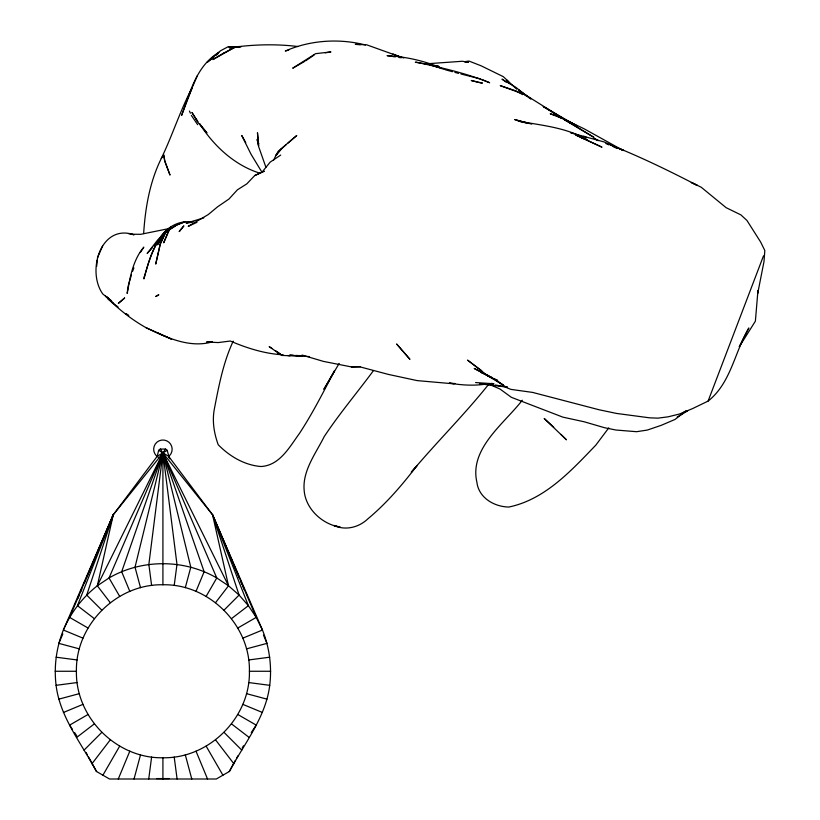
<?xml version="1.0" encoding="UTF-8"?>
<svg xmlns="http://www.w3.org/2000/svg" width="820" height="820" viewBox="0 0 820 820"><rect width="100%" height="100%" fill="white"/><g stroke="black" fill="none" stroke-linecap="round" stroke-linejoin="round"><path stroke-width="1.23" d="M757.947 290.598L755.384 321.153L739.404 346.573M757.875 290.772L757.741 293.304L763.984 261.641L764.824 250.53L760.642 242.023L746.948 220.467L740.88 214.881L726.11 207.665L701.233 187.247L691.27 182.46L697.297 185.402C669.028 170.755 640.287 156.763 610.674 145.017L623.507 150.439L604.043 141.922L570.597 132.809M157.194 456.32L158.66 450.344L168.633 456.32L212.564 514.765L262.451 630.026C269.483 647.503 272.004 666.619 269.729 685.325C265.741 717.592 244.165 743.494 229.508 771.384L216.326 779L109.501 779L96.309 771.384C81.662 743.494 60.075 717.592 56.088 685.325C53.823 666.619 56.334 647.503 63.376 630.026L113.262 514.765L157.194 456.32L167.167 450.344L169.566 458.687M76.414 671.262C75.44 625.024 116.676 583.789 162.913 584.762C209.151 583.789 250.387 625.024 249.413 671.262C250.387 717.5 209.151 758.736 162.913 757.762C116.676 758.736 75.44 717.5 76.414 671.262L55.176 671.262M96.688 266.285L97.221 260.258M143.643 233.597C145.304 207.788 149.732 181.897 161.273 158.506C172.528 135.126 180.226 110.31 192.362 87.309L181.589 115.425C190.076 92.414 196.339 65.825 218.919 52.326M127.694 291.233C130.124 275.848 133.588 259.325 143.777 247.107L143.469 247.865M167.167 450.344L165.548 449.063L162.913 453.019L148.85 564.437L151.618 585.5M148.727 779L151.618 757.024M174.199 585.5L176.976 564.437L162.913 453.019L160.269 449.063L158.66 450.344M82.994 638.155L63.376 630.026C70.756 612.704 82.492 597.401 97.324 585.787L113.262 514.765L162.913 453.019L212.564 514.765L256.219 617.388L262.451 630.026L242.822 638.155M237.82 628.007L256.219 617.388L248.388 605.672L239.091 595.074L228.503 585.787L162.913 453.019L135.023 567.194L140.527 587.704M161.273 158.506L163.682 154.908L164.933 161.222L170.017 175.08L164.676 161.109L163.682 154.908M134.039 779L140.527 754.81M185.299 587.704L190.793 567.194L162.913 453.019L97.324 585.787L110.249 602.639M131.456 274.761L128.279 285.637L127.059 293.406L127.582 292.351M111.397 520.854L113.262 514.765L69.608 617.388L87.996 628.007M215.568 602.639L228.503 585.787L216.777 577.957L162.913 453.019L121.678 571.724L129.806 591.343M132.635 271.276L133.875 267.853M110.659 521.899L113.262 514.765L86.797 577.3M493.63 378.522L506.965 387.819L510.952 389.397L532.621 392.411L599.061 409.764L616.578 413.444L649.635 417.831L657.968 418.149L668.167 416.816L679.442 414.028L692.623 408.575L708.101 401.082L763.492 255.871M118.285 779L129.806 751.171M196.011 591.343L204.139 571.724L162.913 453.019L109.039 577.957L97.324 585.787M62.832 633.932L58.845 643.372L79.355 648.876M77.818 598.538L79.314 595.002M80.309 592.634L81.805 589.098M84.306 583.194L85.803 579.658M192.69 86.479L197.272 75.778M187.78 98.01L192.362 87.309M97.436 257.839L102.623 245.928M233.218 341.12C223.296 362.327 218.858 385.677 214.44 408.544C211.98 420.824 214.01 433.124 218.212 444.737C229.59 456.33 244.503 465.217 261.026 466.518C279.886 465.493 289.767 446.654 299.648 433.144C312.707 413.167 323.48 391.827 334.57 370.722L323.869 389.336L339.183 363.383M273.736 159.972L276.237 154.642L281.373 148.922L275.776 155.779L278.113 151.331L296.737 135.525L288.087 142.998M739.302 346.542L748.855 327.99C734.576 351.995 731.05 382.94 708.101 401.082M229.231 771.548L235.412 760.355M236.642 758.121L237.882 755.876M242.207 748.045L243.448 745.8M102.9 775.197L119.658 746.169M206.158 596.345L216.777 577.957C184.1 558.963 141.727 558.963 109.039 577.957L119.658 596.345M251.238 732.588L256.219 725.126L237.82 714.507M140.312 252.529L142.834 248.798M373.407 370.691C357.089 392.77 339.306 413.762 324.146 436.701C315.823 453.429 302.416 470.69 304.148 490.206C305.388 508.8 322.291 524.39 340.126 527.086L333.894 525.466C345.466 530.827 358.914 527.455 367.934 518.793C386.62 503.254 402.415 484.702 417.134 465.452L411.353 472.043M91.922 763.779L110.249 739.886M608.768 427.876L595.791 445.168C571.14 470.752 545.064 499.493 508.81 507.047C494.081 506.76 478.675 497.75 476.871 482.139C469.163 448.56 504.238 423.612 522.279 400.242M196.964 222.322L188.241 226.34L208.26 214.563L217.546 206.845L228.995 199.004L237.421 189.809L246.789 183.895L254.723 175.562L261.98 172.22L270.159 162.145L280.707 155.052M488.925 383.985C464.55 414.643 436.547 442.164 411.435 472.176M152.315 247.855L147.149 253.472L157.85 239.758L166.931 230.451L160.525 237.093C167.403 226.781 178.903 220.549 191.285 221.83M154.037 245.99L155.759 244.114M84.04 750.136L101.752 732.424M224.075 610.101L239.091 595.074L212.564 514.765L228.503 585.787M216.418 55.176L218.13 53.505M281.567 148.809L286.17 144.658M213.805 57.379L207.142 62.351L220.488 50.799L228.021 46.781L240.137 46.566M686.412 410.615L675.034 419.44L661.279 425.313L647.328 430.059L636.535 431.699L615.892 430.018L604.442 427.691L584.219 421.787L562.879 417.144L511.362 397.321L499.923 388.977L488.802 384.201M76.701 737.416L94.29 723.916M231.537 618.598L248.388 605.672L212.564 514.765L233.034 563.145M305.675 60.813L314.08 55.053M682.25 413.29L685.315 411.25M677.217 416.99L687.611 410.871M87.996 714.507L69.608 725.126L72.457 729.39M304.599 61.428L292.709 68.204L315.587 53.669L330.952 51.926L325.212 52.808M254.723 175.562L264.286 171.165L261.98 172.22M63.376 712.488L82.994 704.359M203.78 217.894L186.201 223.142L191.921 222.292M288.763 50.092L285.298 51.024C310.175 40.129 339.183 38.202 365.464 44.987M58.845 699.142L79.355 693.648M246.461 648.876L266.982 643.372L263.486 635.111M190.783 222.251L193.694 221.574M485.532 384.149C473.652 385.923 461.209 385.174 449.36 383.073L454.967 383.555M169.125 228.565L140.702 234.315L131.548 234.233M56.088 685.325L77.152 682.547M248.675 659.967L269.729 657.199M235.719 47.396L229.446 47.847C251.986 44.475 275.284 43.757 297.855 46.514M156.517 778.58L169.299 778.58M428.214 63.693L462.439 61.254L468.363 62.289L464.53 61.674L468.948 61.059L481.114 65.805L503.306 76.67L516.661 89.154M240.998 46.627L228.852 46.986L240.967 46.771M302.067 355.06L323.387 361.384L351.36 366.909L359.611 366.755L388.219 374.371L417.185 380.613L453.86 383.832M351.36 366.909L360.195 366.786M483.052 383.75L479.577 383.791L507.221 387.122M302.221 356.269L281.762 355.419L269.155 346.604L272.168 348.561M160.269 449.063L165.548 449.063M249.413 671.262L270.651 671.262M301.965 355.706L295.794 355.439M309.468 356.608L289.634 355.152L293.334 355.327M283.166 354.834C264.891 353.789 247.097 348.244 230.317 341.028L218.284 342.565L206.599 342.032L212.318 341.868C189.625 348.459 166.152 337.43 146.011 327.672C131.087 319.298 117.444 308.31 105.462 296.092L111.612 300.991L102.818 294.021C86.407 271.266 100.675 223.255 134.09 234.797L128.463 233.608M360.41 44.669L355.347 44.352L366.663 44.803L398.786 56.334L392.964 53.997M475.579 382.561L493.968 383.77L491.641 383.34M479.813 82.799L482.447 83.056L471.244 80.504L478.583 82.471M433.923 65.733L438.69 66.297L432.929 65.6M287.656 355.511L289.931 355.798M56.088 657.199L77.152 659.967M248.675 682.547L269.729 685.325M395.353 56.898L387.05 55.647C405.736 56.693 424.145 60.741 441.385 68.05L434.928 66.287M398.909 57.441L401.277 57.8M427.948 64.308L415.34 62.228L416.304 62.197C440.976 67.558 466.242 73.185 489.642 82.738L481.606 79.396M280.409 353.922L277.939 353.502L280.368 354.004M490.206 384.119L492.707 384.549M495.218 384.98L507.539 387.194M460.953 73.995L480.458 78.915M260.319 173.338C234.582 165.404 213.815 145.97 199.475 123.594L206.947 132.922L197.763 122.17L191.921 112.422L197.845 121.637L195.683 118.521M527.885 123.389L517.994 121.011C541.518 125.419 566.179 127.387 587.264 139.748L581.38 137.821M571.53 133.014L573.754 133.558M531.729 124.117L514.704 119.566L528.9 123.461M246.461 693.648L266.982 699.142M445.096 69.68L452.425 71.709M454.864 72.385L458.523 73.4M429.208 64.513L443.958 69.311M397.403 55.76L403.768 57.964M560.603 117.824L550.22 113.775L559.301 116.501L593.844 137.299L563.586 119.187L576.655 125.778M583.768 136.212L586.115 137.176M242.822 704.359L262.451 712.488M605.877 143.531L609.106 144.925M494.88 379.24L497.709 380.47M493.189 378.666L497.176 380.398L486.168 374.955L492.184 378.133M613.432 146.811L616.681 148.246M488.484 375.683L480.879 372.311L491.877 377.364M146.011 327.672L171.626 339.183L157.963 333.043M488.248 375.683L474.216 368.457L495.321 379.711L503.531 385.267L487.777 375.796L467.554 360.123L481.719 370.722M560.624 117.711L556.103 115.456L584.045 128.761L623.343 150.562M561.474 117.813L543.209 106.559L576.655 125.747M570.351 122.313L577.024 125.962M598.251 140.62L593.844 138.211L598.19 140.599M522.709 94.638L516.313 91.01L500.231 85.629L525.149 94.73L564.467 119.33M567.686 121.309L570.894 123.277M564.703 119.792L566.856 121.114M127.817 314.87L125.696 313.537L128.771 315.577M275.182 350.519L280.214 353.789M530.12 98.205L518.619 89.974L526.942 96.504M506.104 82.143L501.983 79.13L515.483 87.084L527.076 96.186M113.467 303.39L108.066 298.88L117.977 307.162L116.173 305.655M94.29 618.598L77.439 605.672L113.262 514.765L86.725 595.074L101.752 610.101M231.537 723.916L249.126 737.416M528.039 96.944L530.806 99.117M553.726 427.22L544.193 418.477L566.446 439.817L560.921 434.364M224.075 732.424L241.787 750.136M107.143 296.994L112.299 302.826M261.395 171.318L250.971 154.129L241.746 135.495L245.744 142.567M509.671 83.568L506.985 80.206L509.302 83.127M215.568 739.886L233.905 763.779M191.347 115.384L197.661 124.681M74.589 732.588L76.721 735.786M206.158 746.169L222.917 775.197M86.09 752.524L87.32 754.759M88.56 757.003L96.596 771.548M168.633 456.32L169.699 458.636M189.461 111.069L190.404 113.221M234.028 565.503L239.522 578.479M240.516 580.837L242.023 584.383M243.017 586.741L244.514 590.277M196.011 751.171L207.542 779M258.894 143.879L257.101 139.513L258.608 146.011L257.48 132.768L258.536 146.298L265.895 167.249M185.299 754.81L191.777 779M174.199 757.024L177.099 779M162.913 453.019L162.913 584.762M162.913 757.762L162.913 779M158.291 457.252A9.245 9.245 0 0 1 155.339 443.948A9.245 9.245 0 0 1 168.848 442.164A9.245 9.245 0 0 1 169.443 455.787M144.248 276.976L143.971 278.913C148.912 260.534 154.099 240.168 169.771 227.878C154.929 240.065 149.445 259.253 144.248 276.976M160.31 243.765L155.718 264.091L160.218 244.278L165.906 231.947L165.527 232.316L175.818 225.654L165.988 231.435L160.31 243.765M168.069 231.937L163.682 242.812L169.453 229.651L168.069 231.937M164.871 232.46L157.542 244.77L165.261 231.978L171.595 226.709L163.344 234.499L165.261 231.978L164.871 232.46M179.703 230.902L179.17 231.578L183.864 225.859L179.703 230.902M124.599 298.019L118.408 303.338L124.599 298.019M223.501 53.187L212.913 59.552L234.909 47.252L223.501 53.187M158.321 295.036L155.667 296.543L158.834 294.81L158.321 295.036M179.467 223.686L176.023 225.356L185.228 221.738L179.467 223.686M601.798 147.087L575.804 135.044L601.798 147.087M409.815 359.18L396.747 344.133L409.815 359.18"/></g></svg>
